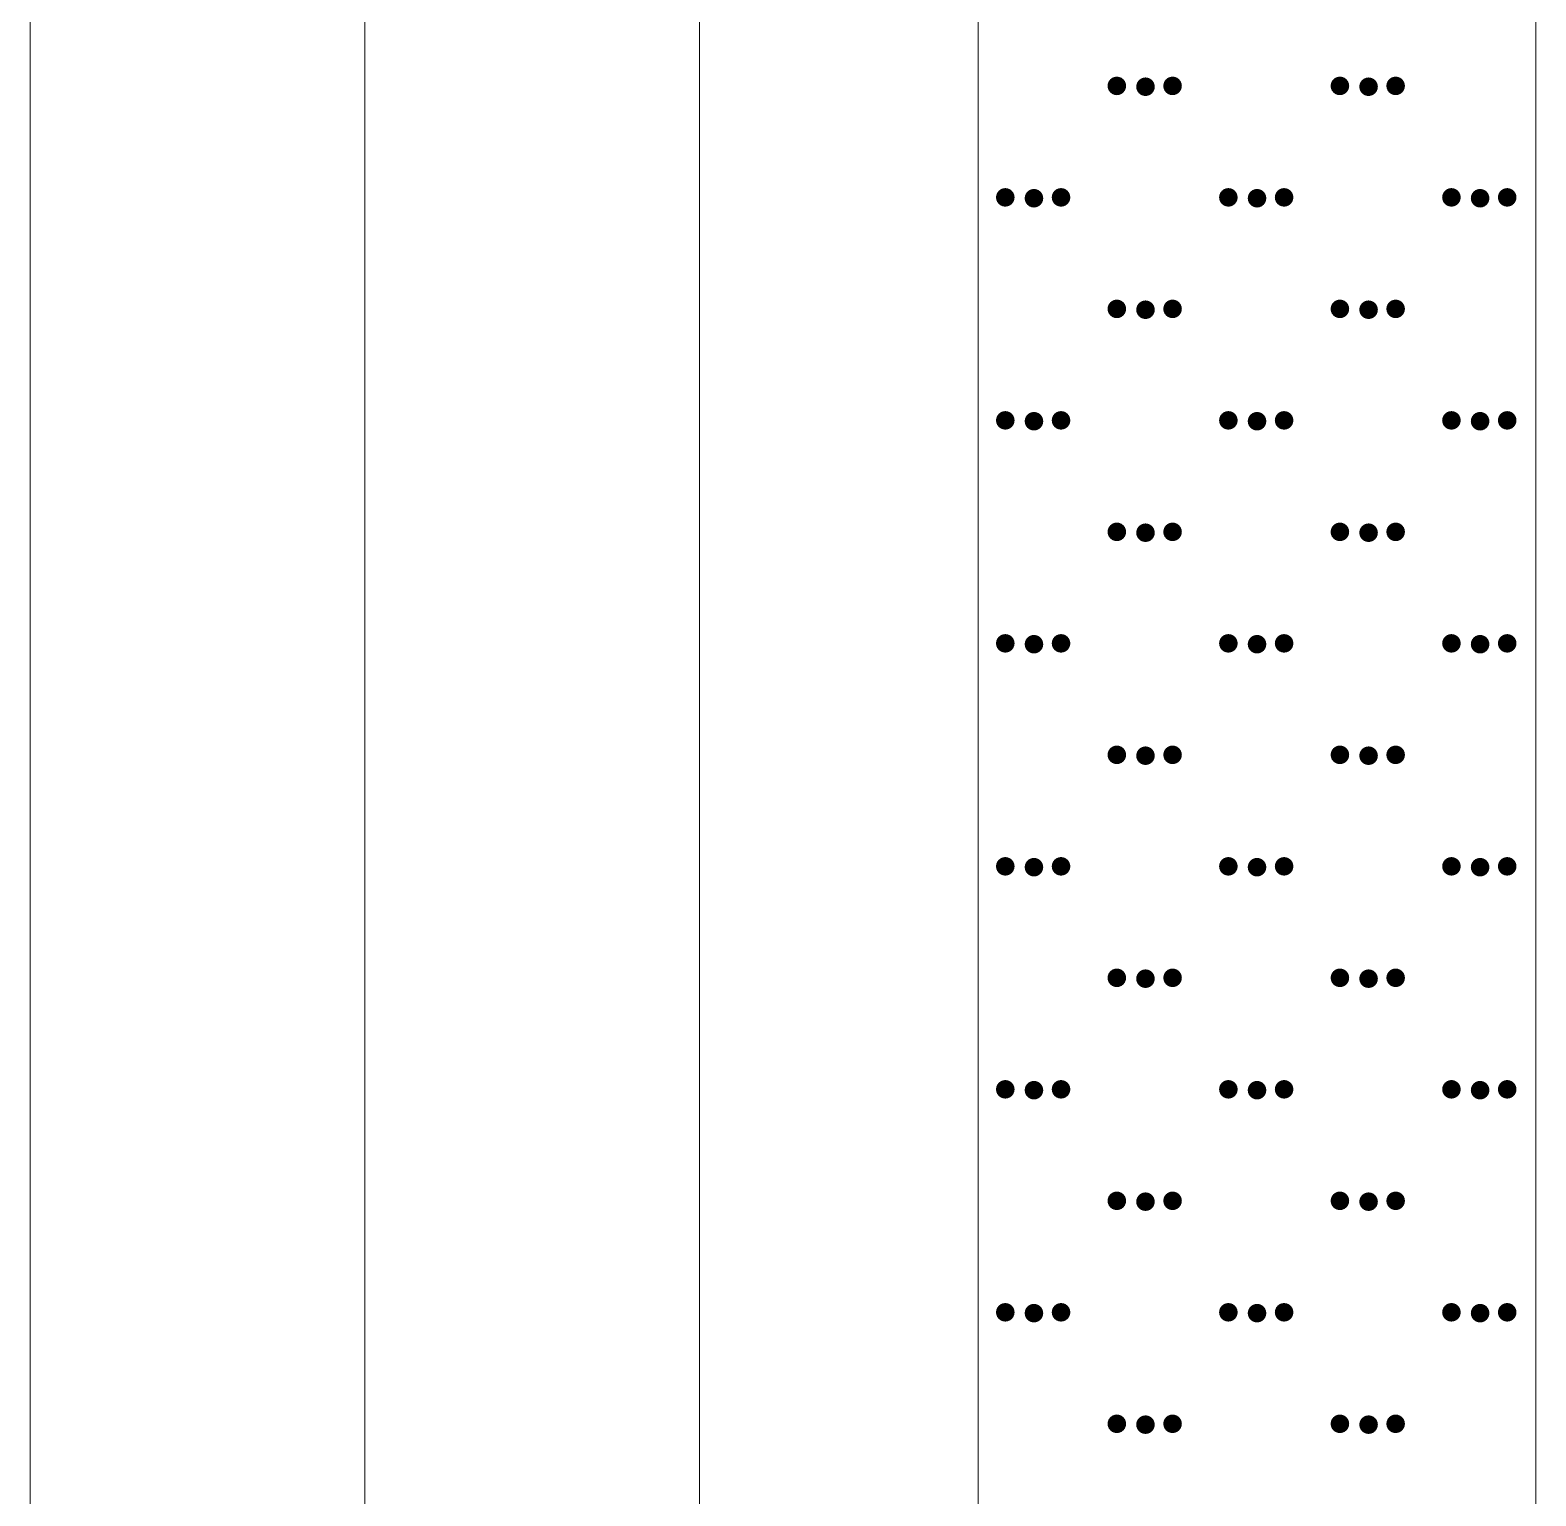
# Model space of a CAD drawing. Header units: inches. Extents: x -27 to 109, y -724 to 26.
# Drawn here: x 14.68 to 20.08, y -484.98 to -479.72 of the extents above; entities that cross this region are included whole.
import ezdxf

# ---------------------------------------------------------------- set-up
doc = ezdxf.new("R2010")
doc.units = ezdxf.units.IN
doc.header["$MEASUREMENT"] = 0
doc.layers.get('0').update_dxf_attribs({"lineweight": 0})

# ---------------------------------------------------------------- blocks, each defined once
blk = doc.blocks.new('lr_block_71')
at = {"true_color": 0x000000}
for points in [[(18.611, -479.9293), (18.6122, -479.9207), (18.611, -479.912), (18.6078, -479.904), (18.6025, -479.8971), (18.5955, -479.8917), (18.5875, -479.8886), (18.5789, -479.8874), (18.5702, -479.8886), (18.5622, -479.8917), (18.5553, -479.8971), (18.5499, -479.904), (18.5467, -479.912), (18.5455, -479.9207), (18.5467, -479.9293), (18.5499, -479.9373), (18.5553, -479.9443), (18.5622, -479.9496), (18.5702, -479.9528), (18.5789, -479.954), (18.5875, -479.9528), (18.5955, -479.9496), (18.6025, -479.9443), (18.6078, -479.9373)], [(18.7138, -479.9324), (18.715, -479.9237), (18.7138, -479.9151), (18.7106, -479.9071), (18.7053, -479.9001), (18.6983, -479.8948), (18.6903, -479.8916), (18.6817, -479.8904), (18.673, -479.8916), (18.665, -479.8948), (18.6581, -479.9001), (18.6527, -479.9071), (18.6495, -479.9151), (18.6483, -479.9237), (18.6495, -479.9324), (18.6527, -479.9404), (18.6581, -479.9473), (18.665, -479.9527), (18.673, -479.9559), (18.6817, -479.9571), (18.6903, -479.9559), (18.6983, -479.9527), (18.7053, -479.9473), (18.7106, -479.9404)], [(18.8109, -479.9293), (18.8121, -479.9207), (18.8109, -479.912), (18.8077, -479.904), (18.8023, -479.8971), (18.7954, -479.8917), (18.7874, -479.8886), (18.7787, -479.8874), (18.7701, -479.8886), (18.7621, -479.8917), (18.7551, -479.8971), (18.7498, -479.904), (18.7466, -479.912), (18.7454, -479.9207), (18.7466, -479.9293), (18.7498, -479.9373), (18.7551, -479.9443), (18.7621, -479.9496), (18.7701, -479.9528), (18.7787, -479.954), (18.7874, -479.9528), (18.7954, -479.9496), (18.8023, -479.9443), (18.8077, -479.9373)], [(19.411, -479.9293), (19.4122, -479.9207), (19.411, -479.912), (19.4078, -479.904), (19.4025, -479.8971), (19.3955, -479.8917), (19.3875, -479.8886), (19.3789, -479.8874), (19.3702, -479.8886), (19.3622, -479.8917), (19.3553, -479.8971), (19.3499, -479.904), (19.3467, -479.912), (19.3455, -479.9207), (19.3467, -479.9293), (19.3499, -479.9373), (19.3553, -479.9443), (19.3622, -479.9496), (19.3702, -479.9528), (19.3789, -479.954), (19.3875, -479.9528), (19.3955, -479.9496), (19.4025, -479.9443), (19.4078, -479.9373)], [(19.5138, -479.9324), (19.515, -479.9237), (19.5138, -479.9151), (19.5106, -479.9071), (19.5053, -479.9001), (19.4983, -479.8948), (19.4903, -479.8916), (19.4817, -479.8904), (19.473, -479.8916), (19.465, -479.8948), (19.4581, -479.9001), (19.4527, -479.9071), (19.4495, -479.9151), (19.4483, -479.9237), (19.4495, -479.9324), (19.4527, -479.9404), (19.4581, -479.9473), (19.465, -479.9527), (19.473, -479.9559), (19.4817, -479.9571), (19.4903, -479.9559), (19.4983, -479.9527), (19.5053, -479.9473), (19.5106, -479.9404)], [(19.6109, -479.9293), (19.6121, -479.9207), (19.6109, -479.912), (19.6077, -479.904), (19.6023, -479.8971), (19.5954, -479.8917), (19.5874, -479.8886), (19.5787, -479.8874), (19.5701, -479.8886), (19.5621, -479.8917), (19.5551, -479.8971), (19.5498, -479.904), (19.5466, -479.912), (19.5454, -479.9207), (19.5466, -479.9293), (19.5498, -479.9373), (19.5551, -479.9443), (19.5621, -479.9496), (19.5701, -479.9528), (19.5787, -479.954), (19.5874, -479.9528), (19.5954, -479.9496), (19.6023, -479.9443), (19.6077, -479.9373)], [(18.211, -480.3293), (18.2122, -480.3207), (18.211, -480.312), (18.2078, -480.304), (18.2025, -480.2971), (18.1955, -480.2917), (18.1875, -480.2885), (18.1789, -480.2873), (18.1702, -480.2885), (18.1622, -480.2917), (18.1553, -480.2971), (18.1499, -480.304), (18.1467, -480.312), (18.1455, -480.3207), (18.1467, -480.3293), (18.1499, -480.3374), (18.1553, -480.3443), (18.1622, -480.3496), (18.1702, -480.3528), (18.1789, -480.354), (18.1875, -480.3528), (18.1955, -480.3496), (18.2025, -480.3443), (18.2078, -480.3374)], [(18.3138, -480.3324), (18.315, -480.3238), (18.3138, -480.3151), (18.3106, -480.3071), (18.3053, -480.3001), (18.2983, -480.2948), (18.2903, -480.2916), (18.2817, -480.2904), (18.273, -480.2916), (18.265, -480.2948), (18.2581, -480.3001), (18.2527, -480.3071), (18.2495, -480.3151), (18.2483, -480.3238), (18.2495, -480.3324), (18.2527, -480.3404), (18.2581, -480.3473), (18.265, -480.3527), (18.273, -480.3559), (18.2817, -480.3571), (18.2903, -480.3559), (18.2983, -480.3527), (18.3053, -480.3473), (18.3106, -480.3404)], [(18.4109, -480.3293), (18.4121, -480.3207), (18.4109, -480.312), (18.4077, -480.304), (18.4023, -480.2971), (18.3954, -480.2917), (18.3874, -480.2885), (18.3787, -480.2873), (18.3701, -480.2885), (18.3621, -480.2917), (18.3551, -480.2971), (18.3498, -480.304), (18.3466, -480.312), (18.3454, -480.3207), (18.3466, -480.3293), (18.3498, -480.3374), (18.3551, -480.3443), (18.3621, -480.3496), (18.3701, -480.3528), (18.3787, -480.354), (18.3874, -480.3528), (18.3954, -480.3496), (18.4023, -480.3443), (18.4077, -480.3374)], [(19.011, -480.3293), (19.0122, -480.3207), (19.011, -480.312), (19.0078, -480.304), (19.0025, -480.2971), (18.9955, -480.2917), (18.9875, -480.2885), (18.9789, -480.2873), (18.9702, -480.2885), (18.9622, -480.2917), (18.9553, -480.2971), (18.9499, -480.304), (18.9467, -480.312), (18.9455, -480.3207), (18.9467, -480.3293), (18.9499, -480.3374), (18.9553, -480.3443), (18.9622, -480.3496), (18.9702, -480.3528), (18.9789, -480.354), (18.9875, -480.3528), (18.9955, -480.3496), (19.0025, -480.3443), (19.0078, -480.3374)], [(19.1138, -480.3324), (19.115, -480.3238), (19.1138, -480.3151), (19.1106, -480.3071), (19.1053, -480.3001), (19.0983, -480.2948), (19.0903, -480.2916), (19.0817, -480.2904), (19.073, -480.2916), (19.065, -480.2948), (19.0581, -480.3001), (19.0527, -480.3071), (19.0495, -480.3151), (19.0483, -480.3238), (19.0495, -480.3324), (19.0527, -480.3404), (19.0581, -480.3473), (19.065, -480.3527), (19.073, -480.3559), (19.0817, -480.3571), (19.0903, -480.3559), (19.0983, -480.3527), (19.1053, -480.3473), (19.1106, -480.3404)], [(19.2109, -480.3293), (19.2121, -480.3207), (19.2109, -480.312), (19.2077, -480.304), (19.2023, -480.2971), (19.1954, -480.2917), (19.1874, -480.2885), (19.1787, -480.2873), (19.1701, -480.2885), (19.1621, -480.2917), (19.1551, -480.2971), (19.1498, -480.304), (19.1466, -480.312), (19.1454, -480.3207), (19.1466, -480.3293), (19.1498, -480.3374), (19.1551, -480.3443), (19.1621, -480.3496), (19.1701, -480.3528), (19.1787, -480.354), (19.1874, -480.3528), (19.1954, -480.3496), (19.2023, -480.3443), (19.2077, -480.3374)], [(19.811, -480.3293), (19.8122, -480.3207), (19.811, -480.312), (19.8078, -480.304), (19.8025, -480.2971), (19.7955, -480.2917), (19.7875, -480.2885), (19.7789, -480.2873), (19.7702, -480.2885), (19.7622, -480.2917), (19.7553, -480.2971), (19.7499, -480.304), (19.7467, -480.312), (19.7455, -480.3207), (19.7467, -480.3293), (19.7499, -480.3374), (19.7553, -480.3443), (19.7622, -480.3496), (19.7702, -480.3528), (19.7789, -480.354), (19.7875, -480.3528), (19.7955, -480.3496), (19.8025, -480.3443), (19.8078, -480.3374)], [(19.9138, -480.3324), (19.915, -480.3238), (19.9138, -480.3151), (19.9106, -480.3071), (19.9053, -480.3001), (19.8983, -480.2948), (19.8903, -480.2916), (19.8817, -480.2904), (19.873, -480.2916), (19.865, -480.2948), (19.8581, -480.3001), (19.8527, -480.3071), (19.8495, -480.3151), (19.8483, -480.3238), (19.8495, -480.3324), (19.8527, -480.3404), (19.8581, -480.3473), (19.865, -480.3527), (19.873, -480.3559), (19.8817, -480.3571), (19.8903, -480.3559), (19.8983, -480.3527), (19.9053, -480.3473), (19.9106, -480.3404)], [(20.0109, -480.3293), (20.0121, -480.3207), (20.0109, -480.312), (20.0077, -480.304), (20.0023, -480.2971), (19.9954, -480.2917), (19.9874, -480.2885), (19.9787, -480.2873), (19.9701, -480.2885), (19.9621, -480.2917), (19.9551, -480.2971), (19.9498, -480.304), (19.9466, -480.312), (19.9454, -480.3207), (19.9466, -480.3293), (19.9498, -480.3374), (19.9551, -480.3443), (19.9621, -480.3496), (19.9701, -480.3528), (19.9787, -480.354), (19.9874, -480.3528), (19.9954, -480.3496), (20.0023, -480.3443), (20.0077, -480.3374)], [(18.611, -480.7294), (18.6122, -480.7207), (18.611, -480.712), (18.6078, -480.704), (18.6025, -480.6971), (18.5955, -480.6918), (18.5875, -480.6886), (18.5789, -480.6873), (18.5702, -480.6886), (18.5622, -480.6918), (18.5553, -480.6971), (18.5499, -480.704), (18.5467, -480.712), (18.5455, -480.7207), (18.5467, -480.7294), (18.5499, -480.7373), (18.5553, -480.7443), (18.5622, -480.7496), (18.5702, -480.7528), (18.5789, -480.754), (18.5875, -480.7528), (18.5955, -480.7496), (18.6025, -480.7443), (18.6078, -480.7373)], [(18.7138, -480.7324), (18.715, -480.7237), (18.7138, -480.7151), (18.7106, -480.7071), (18.7053, -480.7002), (18.6983, -480.6948), (18.6903, -480.6916), (18.6817, -480.6904), (18.673, -480.6916), (18.665, -480.6948), (18.6581, -480.7002), (18.6527, -480.7071), (18.6495, -480.7151), (18.6483, -480.7237), (18.6495, -480.7324), (18.6527, -480.7404), (18.6581, -480.7473), (18.665, -480.7527), (18.673, -480.7559), (18.6817, -480.7571), (18.6903, -480.7559), (18.6983, -480.7527), (18.7053, -480.7473), (18.7106, -480.7404)], [(18.8109, -480.7294), (18.8121, -480.7207), (18.8109, -480.712), (18.8077, -480.704), (18.8023, -480.6971), (18.7954, -480.6918), (18.7874, -480.6886), (18.7787, -480.6873), (18.7701, -480.6886), (18.7621, -480.6918), (18.7551, -480.6971), (18.7498, -480.704), (18.7466, -480.712), (18.7454, -480.7207), (18.7466, -480.7294), (18.7498, -480.7373), (18.7551, -480.7443), (18.7621, -480.7496), (18.7701, -480.7528), (18.7787, -480.754), (18.7874, -480.7528), (18.7954, -480.7496), (18.8023, -480.7443), (18.8077, -480.7373)], [(19.411, -480.7294), (19.4122, -480.7207), (19.411, -480.712), (19.4078, -480.704), (19.4025, -480.6971), (19.3955, -480.6918), (19.3875, -480.6886), (19.3789, -480.6873), (19.3702, -480.6886), (19.3622, -480.6918), (19.3553, -480.6971), (19.3499, -480.704), (19.3467, -480.712), (19.3455, -480.7207), (19.3467, -480.7294), (19.3499, -480.7373), (19.3553, -480.7443), (19.3622, -480.7496), (19.3702, -480.7528), (19.3789, -480.754), (19.3875, -480.7528), (19.3955, -480.7496), (19.4025, -480.7443), (19.4078, -480.7373)], [(19.5138, -480.7324), (19.515, -480.7237), (19.5138, -480.7151), (19.5106, -480.7071), (19.5053, -480.7002), (19.4983, -480.6948), (19.4903, -480.6916), (19.4817, -480.6904), (19.473, -480.6916), (19.465, -480.6948), (19.4581, -480.7002), (19.4527, -480.7071), (19.4495, -480.7151), (19.4483, -480.7237), (19.4495, -480.7324), (19.4527, -480.7404), (19.4581, -480.7473), (19.465, -480.7527), (19.473, -480.7559), (19.4817, -480.7571), (19.4903, -480.7559), (19.4983, -480.7527), (19.5053, -480.7473), (19.5106, -480.7404)], [(19.6109, -480.7294), (19.6121, -480.7207), (19.6109, -480.712), (19.6077, -480.704), (19.6023, -480.6971), (19.5954, -480.6918), (19.5874, -480.6886), (19.5787, -480.6873), (19.5701, -480.6886), (19.5621, -480.6918), (19.5551, -480.6971), (19.5498, -480.704), (19.5466, -480.712), (19.5454, -480.7207), (19.5466, -480.7294), (19.5498, -480.7373), (19.5551, -480.7443), (19.5621, -480.7496), (19.5701, -480.7528), (19.5787, -480.754), (19.5874, -480.7528), (19.5954, -480.7496), (19.6023, -480.7443), (19.6077, -480.7373)], [(18.211, -481.1293), (18.2122, -481.1207), (18.211, -481.112), (18.2078, -481.104), (18.2025, -481.0971), (18.1955, -481.0917), (18.1875, -481.0885), (18.1789, -481.0874), (18.1702, -481.0885), (18.1622, -481.0917), (18.1553, -481.0971), (18.1499, -481.104), (18.1467, -481.112), (18.1455, -481.1207), (18.1467, -481.1293), (18.1499, -481.1374), (18.1553, -481.1443), (18.1622, -481.1496), (18.1702, -481.1528), (18.1789, -481.154), (18.1875, -481.1528), (18.1955, -481.1496), (18.2025, -481.1443), (18.2078, -481.1374)], [(18.3138, -481.1324), (18.315, -481.1237), (18.3138, -481.1151), (18.3106, -481.1071), (18.3053, -481.1001), (18.2983, -481.0948), (18.2903, -481.0916), (18.2817, -481.0904), (18.273, -481.0916), (18.265, -481.0948), (18.2581, -481.1001), (18.2527, -481.1071), (18.2495, -481.1151), (18.2483, -481.1237), (18.2495, -481.1324), (18.2527, -481.1404), (18.2581, -481.1474), (18.265, -481.1527), (18.273, -481.1559), (18.2817, -481.1571), (18.2903, -481.1559), (18.2983, -481.1527), (18.3053, -481.1474), (18.3106, -481.1404)], [(18.4109, -481.1293), (18.4121, -481.1207), (18.4109, -481.112), (18.4077, -481.104), (18.4023, -481.0971), (18.3954, -481.0917), (18.3874, -481.0885), (18.3787, -481.0874), (18.3701, -481.0885), (18.3621, -481.0917), (18.3551, -481.0971), (18.3498, -481.104), (18.3466, -481.112), (18.3454, -481.1207), (18.3466, -481.1293), (18.3498, -481.1374), (18.3551, -481.1443), (18.3621, -481.1496), (18.3701, -481.1528), (18.3787, -481.154), (18.3874, -481.1528), (18.3954, -481.1496), (18.4023, -481.1443), (18.4077, -481.1374)], [(19.011, -481.1293), (19.0122, -481.1207), (19.011, -481.112), (19.0078, -481.104), (19.0025, -481.0971), (18.9955, -481.0917), (18.9875, -481.0885), (18.9789, -481.0874), (18.9702, -481.0885), (18.9622, -481.0917), (18.9553, -481.0971), (18.9499, -481.104), (18.9467, -481.112), (18.9455, -481.1207), (18.9467, -481.1293), (18.9499, -481.1374), (18.9553, -481.1443), (18.9622, -481.1496), (18.9702, -481.1528), (18.9789, -481.154), (18.9875, -481.1528), (18.9955, -481.1496), (19.0025, -481.1443), (19.0078, -481.1374)], [(19.1138, -481.1324), (19.115, -481.1237), (19.1138, -481.1151), (19.1106, -481.1071), (19.1053, -481.1001), (19.0983, -481.0948), (19.0903, -481.0916), (19.0817, -481.0904), (19.073, -481.0916), (19.065, -481.0948), (19.0581, -481.1001), (19.0527, -481.1071), (19.0495, -481.1151), (19.0483, -481.1237), (19.0495, -481.1324), (19.0527, -481.1404), (19.0581, -481.1474), (19.065, -481.1527), (19.073, -481.1559), (19.0817, -481.1571), (19.0903, -481.1559), (19.0983, -481.1527), (19.1053, -481.1474), (19.1106, -481.1404)], [(19.2109, -481.1293), (19.2121, -481.1207), (19.2109, -481.112), (19.2077, -481.104), (19.2023, -481.0971), (19.1954, -481.0917), (19.1874, -481.0885), (19.1787, -481.0874), (19.1701, -481.0885), (19.1621, -481.0917), (19.1551, -481.0971), (19.1498, -481.104), (19.1466, -481.112), (19.1454, -481.1207), (19.1466, -481.1293), (19.1498, -481.1374), (19.1551, -481.1443), (19.1621, -481.1496), (19.1701, -481.1528), (19.1787, -481.154), (19.1874, -481.1528), (19.1954, -481.1496), (19.2023, -481.1443), (19.2077, -481.1374)], [(19.811, -481.1293), (19.8122, -481.1207), (19.811, -481.112), (19.8078, -481.104), (19.8025, -481.0971), (19.7955, -481.0917), (19.7875, -481.0885), (19.7789, -481.0874), (19.7702, -481.0885), (19.7622, -481.0917), (19.7553, -481.0971), (19.7499, -481.104), (19.7467, -481.112), (19.7455, -481.1207), (19.7467, -481.1293), (19.7499, -481.1374), (19.7553, -481.1443), (19.7622, -481.1496), (19.7702, -481.1528), (19.7789, -481.154), (19.7875, -481.1528), (19.7955, -481.1496), (19.8025, -481.1443), (19.8078, -481.1374)], [(19.9138, -481.1324), (19.915, -481.1237), (19.9138, -481.1151), (19.9106, -481.1071), (19.9053, -481.1001), (19.8983, -481.0948), (19.8903, -481.0916), (19.8817, -481.0904), (19.873, -481.0916), (19.865, -481.0948), (19.8581, -481.1001), (19.8527, -481.1071), (19.8495, -481.1151), (19.8483, -481.1237), (19.8495, -481.1324), (19.8527, -481.1404), (19.8581, -481.1474), (19.865, -481.1527), (19.873, -481.1559), (19.8817, -481.1571), (19.8903, -481.1559), (19.8983, -481.1527), (19.9053, -481.1474), (19.9106, -481.1404)], [(20.0109, -481.1293), (20.0121, -481.1207), (20.0109, -481.112), (20.0077, -481.104), (20.0023, -481.0971), (19.9954, -481.0917), (19.9874, -481.0885), (19.9787, -481.0874), (19.9701, -481.0885), (19.9621, -481.0917), (19.9551, -481.0971), (19.9498, -481.104), (19.9466, -481.112), (19.9454, -481.1207), (19.9466, -481.1293), (19.9498, -481.1374), (19.9551, -481.1443), (19.9621, -481.1496), (19.9701, -481.1528), (19.9787, -481.154), (19.9874, -481.1528), (19.9954, -481.1496), (20.0023, -481.1443), (20.0077, -481.1374)], [(18.611, -481.5294), (18.6122, -481.5207), (18.611, -481.512), (18.6078, -481.504), (18.6025, -481.4971), (18.5955, -481.4918), (18.5875, -481.4885), (18.5789, -481.4873), (18.5702, -481.4885), (18.5622, -481.4918), (18.5553, -481.4971), (18.5499, -481.504), (18.5467, -481.512), (18.5455, -481.5207), (18.5467, -481.5294), (18.5499, -481.5374), (18.5553, -481.5443), (18.5622, -481.5496), (18.5702, -481.5528), (18.5789, -481.554), (18.5875, -481.5528), (18.5955, -481.5496), (18.6025, -481.5443), (18.6078, -481.5374)], [(18.7138, -481.5324), (18.715, -481.5238), (18.7138, -481.5151), (18.7106, -481.5071), (18.7053, -481.5002), (18.6983, -481.4948), (18.6903, -481.4916), (18.6817, -481.4904), (18.673, -481.4916), (18.665, -481.4948), (18.6581, -481.5002), (18.6527, -481.5071), (18.6495, -481.5151), (18.6483, -481.5238), (18.6495, -481.5324), (18.6527, -481.5404), (18.6581, -481.5473), (18.665, -481.5527), (18.673, -481.5559), (18.6817, -481.5571), (18.6903, -481.5559), (18.6983, -481.5527), (18.7053, -481.5473), (18.7106, -481.5404)], [(18.8109, -481.5294), (18.8121, -481.5207), (18.8109, -481.512), (18.8077, -481.504), (18.8023, -481.4971), (18.7954, -481.4918), (18.7874, -481.4885), (18.7787, -481.4873), (18.7701, -481.4885), (18.7621, -481.4918), (18.7551, -481.4971), (18.7498, -481.504), (18.7466, -481.512), (18.7454, -481.5207), (18.7466, -481.5294), (18.7498, -481.5374), (18.7551, -481.5443), (18.7621, -481.5496), (18.7701, -481.5528), (18.7787, -481.554), (18.7874, -481.5528), (18.7954, -481.5496), (18.8023, -481.5443), (18.8077, -481.5374)], [(19.411, -481.5294), (19.4122, -481.5207), (19.411, -481.512), (19.4078, -481.504), (19.4025, -481.4971), (19.3955, -481.4918), (19.3875, -481.4885), (19.3789, -481.4873), (19.3702, -481.4885), (19.3622, -481.4918), (19.3553, -481.4971), (19.3499, -481.504), (19.3467, -481.512), (19.3455, -481.5207), (19.3467, -481.5294), (19.3499, -481.5374), (19.3553, -481.5443), (19.3622, -481.5496), (19.3702, -481.5528), (19.3789, -481.554), (19.3875, -481.5528), (19.3955, -481.5496), (19.4025, -481.5443), (19.4078, -481.5374)], [(19.5138, -481.5324), (19.515, -481.5238), (19.5138, -481.5151), (19.5106, -481.5071), (19.5053, -481.5002), (19.4983, -481.4948), (19.4903, -481.4916), (19.4817, -481.4904), (19.473, -481.4916), (19.465, -481.4948), (19.4581, -481.5002), (19.4527, -481.5071), (19.4495, -481.5151), (19.4483, -481.5238), (19.4495, -481.5324), (19.4527, -481.5404), (19.4581, -481.5473), (19.465, -481.5527), (19.473, -481.5559), (19.4817, -481.5571), (19.4903, -481.5559), (19.4983, -481.5527), (19.5053, -481.5473), (19.5106, -481.5404)], [(19.6109, -481.5294), (19.6121, -481.5207), (19.6109, -481.512), (19.6077, -481.504), (19.6023, -481.4971), (19.5954, -481.4918), (19.5874, -481.4885), (19.5787, -481.4873), (19.5701, -481.4885), (19.5621, -481.4918), (19.5551, -481.4971), (19.5498, -481.504), (19.5466, -481.512), (19.5454, -481.5207), (19.5466, -481.5294), (19.5498, -481.5374), (19.5551, -481.5443), (19.5621, -481.5496), (19.5701, -481.5528), (19.5787, -481.554), (19.5874, -481.5528), (19.5954, -481.5496), (19.6023, -481.5443), (19.6077, -481.5374)], [(18.211, -481.9293), (18.2122, -481.9207), (18.211, -481.912), (18.2078, -481.904), (18.2025, -481.8971), (18.1955, -481.8918), (18.1875, -481.8886), (18.1789, -481.8874), (18.1702, -481.8886), (18.1622, -481.8918), (18.1553, -481.8971), (18.1499, -481.904), (18.1467, -481.912), (18.1455, -481.9207), (18.1467, -481.9293), (18.1499, -481.9373), (18.1553, -481.9443), (18.1622, -481.9496), (18.1702, -481.9528), (18.1789, -481.954), (18.1875, -481.9528), (18.1955, -481.9496), (18.2025, -481.9443), (18.2078, -481.9373)], [(18.3138, -481.9324), (18.315, -481.9237), (18.3138, -481.9151), (18.3106, -481.9071), (18.3053, -481.9001), (18.2983, -481.8948), (18.2903, -481.8916), (18.2817, -481.8904), (18.273, -481.8916), (18.265, -481.8948), (18.2581, -481.9001), (18.2527, -481.9071), (18.2495, -481.9151), (18.2483, -481.9237), (18.2495, -481.9324), (18.2527, -481.9404), (18.2581, -481.9473), (18.265, -481.9527), (18.273, -481.9559), (18.2817, -481.9571), (18.2903, -481.9559), (18.2983, -481.9527), (18.3053, -481.9473), (18.3106, -481.9404)], [(18.4109, -481.9293), (18.4121, -481.9207), (18.4109, -481.912), (18.4077, -481.904), (18.4023, -481.8971), (18.3954, -481.8918), (18.3874, -481.8886), (18.3787, -481.8874), (18.3701, -481.8886), (18.3621, -481.8918), (18.3551, -481.8971), (18.3498, -481.904), (18.3466, -481.912), (18.3454, -481.9207), (18.3466, -481.9293), (18.3498, -481.9373), (18.3551, -481.9443), (18.3621, -481.9496), (18.3701, -481.9528), (18.3787, -481.954), (18.3874, -481.9528), (18.3954, -481.9496), (18.4023, -481.9443), (18.4077, -481.9373)], [(19.011, -481.9293), (19.0122, -481.9207), (19.011, -481.912), (19.0078, -481.904), (19.0025, -481.8971), (18.9955, -481.8918), (18.9875, -481.8886), (18.9789, -481.8874), (18.9702, -481.8886), (18.9622, -481.8918), (18.9553, -481.8971), (18.9499, -481.904), (18.9467, -481.912), (18.9455, -481.9207), (18.9467, -481.9293), (18.9499, -481.9373), (18.9553, -481.9443), (18.9622, -481.9496), (18.9702, -481.9528), (18.9789, -481.954), (18.9875, -481.9528), (18.9955, -481.9496), (19.0025, -481.9443), (19.0078, -481.9373)], [(19.1138, -481.9324), (19.115, -481.9237), (19.1138, -481.9151), (19.1106, -481.9071), (19.1053, -481.9001), (19.0983, -481.8948), (19.0903, -481.8916), (19.0817, -481.8904), (19.073, -481.8916), (19.065, -481.8948), (19.0581, -481.9001), (19.0527, -481.9071), (19.0495, -481.9151), (19.0483, -481.9237), (19.0495, -481.9324), (19.0527, -481.9404), (19.0581, -481.9473), (19.065, -481.9527), (19.073, -481.9559), (19.0817, -481.9571), (19.0903, -481.9559), (19.0983, -481.9527), (19.1053, -481.9473), (19.1106, -481.9404)], [(19.2109, -481.9293), (19.2121, -481.9207), (19.2109, -481.912), (19.2077, -481.904), (19.2023, -481.8971), (19.1954, -481.8918), (19.1874, -481.8886), (19.1787, -481.8874), (19.1701, -481.8886), (19.1621, -481.8918), (19.1551, -481.8971), (19.1498, -481.904), (19.1466, -481.912), (19.1454, -481.9207), (19.1466, -481.9293), (19.1498, -481.9373), (19.1551, -481.9443), (19.1621, -481.9496), (19.1701, -481.9528), (19.1787, -481.954), (19.1874, -481.9528), (19.1954, -481.9496), (19.2023, -481.9443), (19.2077, -481.9373)], [(19.811, -481.9293), (19.8122, -481.9207), (19.811, -481.912), (19.8078, -481.904), (19.8025, -481.8971), (19.7955, -481.8918), (19.7875, -481.8886), (19.7789, -481.8874), (19.7702, -481.8886), (19.7622, -481.8918), (19.7553, -481.8971), (19.7499, -481.904), (19.7467, -481.912), (19.7455, -481.9207), (19.7467, -481.9293), (19.7499, -481.9373), (19.7553, -481.9443), (19.7622, -481.9496), (19.7702, -481.9528), (19.7789, -481.954), (19.7875, -481.9528), (19.7955, -481.9496), (19.8025, -481.9443), (19.8078, -481.9373)], [(19.9138, -481.9324), (19.915, -481.9237), (19.9138, -481.9151), (19.9106, -481.9071), (19.9053, -481.9001), (19.8983, -481.8948), (19.8903, -481.8916), (19.8817, -481.8904), (19.873, -481.8916), (19.865, -481.8948), (19.8581, -481.9001), (19.8527, -481.9071), (19.8495, -481.9151), (19.8483, -481.9237), (19.8495, -481.9324), (19.8527, -481.9404), (19.8581, -481.9473), (19.865, -481.9527), (19.873, -481.9559), (19.8817, -481.9571), (19.8903, -481.9559), (19.8983, -481.9527), (19.9053, -481.9473), (19.9106, -481.9404)], [(20.0109, -481.9293), (20.0121, -481.9207), (20.0109, -481.912), (20.0077, -481.904), (20.0023, -481.8971), (19.9954, -481.8918), (19.9874, -481.8886), (19.9787, -481.8874), (19.9701, -481.8886), (19.9621, -481.8918), (19.9551, -481.8971), (19.9498, -481.904), (19.9466, -481.912), (19.9454, -481.9207), (19.9466, -481.9293), (19.9498, -481.9373), (19.9551, -481.9443), (19.9621, -481.9496), (19.9701, -481.9528), (19.9787, -481.954), (19.9874, -481.9528), (19.9954, -481.9496), (20.0023, -481.9443), (20.0077, -481.9373)], [(18.611, -482.3293), (18.6122, -482.3207), (18.611, -482.312), (18.6078, -482.304), (18.6025, -482.2971), (18.5955, -482.2917), (18.5875, -482.2885), (18.5789, -482.2874), (18.5702, -482.2885), (18.5622, -482.2917), (18.5553, -482.2971), (18.5499, -482.304), (18.5467, -482.312), (18.5455, -482.3207), (18.5467, -482.3293), (18.5499, -482.3374), (18.5553, -482.3443), (18.5622, -482.3496), (18.5702, -482.3528), (18.5789, -482.354), (18.5875, -482.3528), (18.5955, -482.3496), (18.6025, -482.3443), (18.6078, -482.3374)], [(18.7138, -482.3324), (18.715, -482.3238), (18.7138, -482.3151), (18.7106, -482.3071), (18.7053, -482.3001), (18.6983, -482.2948), (18.6903, -482.2916), (18.6817, -482.2904), (18.673, -482.2916), (18.665, -482.2948), (18.6581, -482.3001), (18.6527, -482.3071), (18.6495, -482.3151), (18.6483, -482.3238), (18.6495, -482.3324), (18.6527, -482.3404), (18.6581, -482.3474), (18.665, -482.3527), (18.673, -482.3559), (18.6817, -482.3571), (18.6903, -482.3559), (18.6983, -482.3527), (18.7053, -482.3474), (18.7106, -482.3404)], [(18.8109, -482.3293), (18.8121, -482.3207), (18.8109, -482.312), (18.8077, -482.304), (18.8023, -482.2971), (18.7954, -482.2917), (18.7874, -482.2885), (18.7787, -482.2874), (18.7701, -482.2885), (18.7621, -482.2917), (18.7551, -482.2971), (18.7498, -482.304), (18.7466, -482.312), (18.7454, -482.3207), (18.7466, -482.3293), (18.7498, -482.3374), (18.7551, -482.3443), (18.7621, -482.3496), (18.7701, -482.3528), (18.7787, -482.354), (18.7874, -482.3528), (18.7954, -482.3496), (18.8023, -482.3443), (18.8077, -482.3374)], [(19.411, -482.3293), (19.4122, -482.3207), (19.411, -482.312), (19.4078, -482.304), (19.4025, -482.2971), (19.3955, -482.2917), (19.3875, -482.2885), (19.3789, -482.2874), (19.3702, -482.2885), (19.3622, -482.2917), (19.3553, -482.2971), (19.3499, -482.304), (19.3467, -482.312), (19.3455, -482.3207), (19.3467, -482.3293), (19.3499, -482.3374), (19.3553, -482.3443), (19.3622, -482.3496), (19.3702, -482.3528), (19.3789, -482.354), (19.3875, -482.3528), (19.3955, -482.3496), (19.4025, -482.3443), (19.4078, -482.3374)], [(19.5138, -482.3324), (19.515, -482.3238), (19.5138, -482.3151), (19.5106, -482.3071), (19.5053, -482.3001), (19.4983, -482.2948), (19.4903, -482.2916), (19.4817, -482.2904), (19.473, -482.2916), (19.465, -482.2948), (19.4581, -482.3001), (19.4527, -482.3071), (19.4495, -482.3151), (19.4483, -482.3238), (19.4495, -482.3324), (19.4527, -482.3404), (19.4581, -482.3474), (19.465, -482.3527), (19.473, -482.3559), (19.4817, -482.3571), (19.4903, -482.3559), (19.4983, -482.3527), (19.5053, -482.3474), (19.5106, -482.3404)], [(19.6109, -482.3293), (19.6121, -482.3207), (19.6109, -482.312), (19.6077, -482.304), (19.6023, -482.2971), (19.5954, -482.2917), (19.5874, -482.2885), (19.5787, -482.2874), (19.5701, -482.2885), (19.5621, -482.2917), (19.5551, -482.2971), (19.5498, -482.304), (19.5466, -482.312), (19.5454, -482.3207), (19.5466, -482.3293), (19.5498, -482.3374), (19.5551, -482.3443), (19.5621, -482.3496), (19.5701, -482.3528), (19.5787, -482.354), (19.5874, -482.3528), (19.5954, -482.3496), (19.6023, -482.3443), (19.6077, -482.3374)], [(18.211, -482.7294), (18.2122, -482.7207), (18.211, -482.712), (18.2078, -482.704), (18.2025, -482.6971), (18.1955, -482.6918), (18.1875, -482.6886), (18.1789, -482.6873), (18.1702, -482.6886), (18.1622, -482.6918), (18.1553, -482.6971), (18.1499, -482.704), (18.1467, -482.712), (18.1455, -482.7207), (18.1467, -482.7294), (18.1499, -482.7373), (18.1553, -482.7443), (18.1622, -482.7496), (18.1702, -482.7528), (18.1789, -482.754), (18.1875, -482.7528), (18.1955, -482.7496), (18.2025, -482.7443), (18.2078, -482.7373)], [(18.3138, -482.7324), (18.315, -482.7237), (18.3138, -482.7151), (18.3106, -482.7071), (18.3053, -482.7002), (18.2983, -482.6948), (18.2903, -482.6916), (18.2817, -482.6904), (18.273, -482.6916), (18.265, -482.6948), (18.2581, -482.7002), (18.2527, -482.7071), (18.2495, -482.7151), (18.2483, -482.7237), (18.2495, -482.7324), (18.2527, -482.7404), (18.2581, -482.7473), (18.265, -482.7527), (18.273, -482.7559), (18.2817, -482.7571), (18.2903, -482.7559), (18.2983, -482.7527), (18.3053, -482.7473), (18.3106, -482.7404)], [(18.4109, -482.7294), (18.4121, -482.7207), (18.4109, -482.712), (18.4077, -482.704), (18.4023, -482.6971), (18.3954, -482.6918), (18.3874, -482.6886), (18.3787, -482.6873), (18.3701, -482.6886), (18.3621, -482.6918), (18.3551, -482.6971), (18.3498, -482.704), (18.3466, -482.712), (18.3454, -482.7207), (18.3466, -482.7294), (18.3498, -482.7373), (18.3551, -482.7443), (18.3621, -482.7496), (18.3701, -482.7528), (18.3787, -482.754), (18.3874, -482.7528), (18.3954, -482.7496), (18.4023, -482.7443), (18.4077, -482.7373)], [(19.011, -482.7294), (19.0122, -482.7207), (19.011, -482.712), (19.0078, -482.704), (19.0025, -482.6971), (18.9955, -482.6918), (18.9875, -482.6886), (18.9789, -482.6873), (18.9702, -482.6886), (18.9622, -482.6918), (18.9553, -482.6971), (18.9499, -482.704), (18.9467, -482.712), (18.9455, -482.7207), (18.9467, -482.7294), (18.9499, -482.7373), (18.9553, -482.7443), (18.9622, -482.7496), (18.9702, -482.7528), (18.9789, -482.754), (18.9875, -482.7528), (18.9955, -482.7496), (19.0025, -482.7443), (19.0078, -482.7373)], [(19.1138, -482.7324), (19.115, -482.7237), (19.1138, -482.7151), (19.1106, -482.7071), (19.1053, -482.7002), (19.0983, -482.6948), (19.0903, -482.6916), (19.0817, -482.6904), (19.073, -482.6916), (19.065, -482.6948), (19.0581, -482.7002), (19.0527, -482.7071), (19.0495, -482.7151), (19.0483, -482.7237), (19.0495, -482.7324), (19.0527, -482.7404), (19.0581, -482.7473), (19.065, -482.7527), (19.073, -482.7559), (19.0817, -482.7571), (19.0903, -482.7559), (19.0983, -482.7527), (19.1053, -482.7473), (19.1106, -482.7404)], [(19.2109, -482.7294), (19.2121, -482.7207), (19.2109, -482.712), (19.2077, -482.704), (19.2023, -482.6971), (19.1954, -482.6918), (19.1874, -482.6886), (19.1787, -482.6873), (19.1701, -482.6886), (19.1621, -482.6918), (19.1551, -482.6971), (19.1498, -482.704), (19.1466, -482.712), (19.1454, -482.7207), (19.1466, -482.7294), (19.1498, -482.7373), (19.1551, -482.7443), (19.1621, -482.7496), (19.1701, -482.7528), (19.1787, -482.754), (19.1874, -482.7528), (19.1954, -482.7496), (19.2023, -482.7443), (19.2077, -482.7373)], [(19.811, -482.7294), (19.8122, -482.7207), (19.811, -482.712), (19.8078, -482.704), (19.8025, -482.6971), (19.7955, -482.6918), (19.7875, -482.6886), (19.7789, -482.6873), (19.7702, -482.6886), (19.7622, -482.6918), (19.7553, -482.6971), (19.7499, -482.704), (19.7467, -482.712), (19.7455, -482.7207), (19.7467, -482.7294), (19.7499, -482.7373), (19.7553, -482.7443), (19.7622, -482.7496), (19.7702, -482.7528), (19.7789, -482.754), (19.7875, -482.7528), (19.7955, -482.7496), (19.8025, -482.7443), (19.8078, -482.7373)], [(19.9138, -482.7324), (19.915, -482.7237), (19.9138, -482.7151), (19.9106, -482.7071), (19.9053, -482.7002), (19.8983, -482.6948), (19.8903, -482.6916), (19.8817, -482.6904), (19.873, -482.6916), (19.865, -482.6948), (19.8581, -482.7002), (19.8527, -482.7071), (19.8495, -482.7151), (19.8483, -482.7237), (19.8495, -482.7324), (19.8527, -482.7404), (19.8581, -482.7473), (19.865, -482.7527), (19.873, -482.7559), (19.8817, -482.7571), (19.8903, -482.7559), (19.8983, -482.7527), (19.9053, -482.7473), (19.9106, -482.7404)], [(20.0109, -482.7294), (20.0121, -482.7207), (20.0109, -482.712), (20.0077, -482.704), (20.0023, -482.6971), (19.9954, -482.6918), (19.9874, -482.6886), (19.9787, -482.6873), (19.9701, -482.6886), (19.9621, -482.6918), (19.9551, -482.6971), (19.9498, -482.704), (19.9466, -482.712), (19.9454, -482.7207), (19.9466, -482.7294), (19.9498, -482.7373), (19.9551, -482.7443), (19.9621, -482.7496), (19.9701, -482.7528), (19.9787, -482.754), (19.9874, -482.7528), (19.9954, -482.7496), (20.0023, -482.7443), (20.0077, -482.7373)], [(18.611, -483.1293), (18.6122, -483.1207), (18.611, -483.112), (18.6078, -483.104), (18.6025, -483.0971), (18.5955, -483.0917), (18.5875, -483.0885), (18.5789, -483.0874), (18.5702, -483.0885), (18.5622, -483.0917), (18.5553, -483.0971), (18.5499, -483.104), (18.5467, -483.112), (18.5455, -483.1207), (18.5467, -483.1293), (18.5499, -483.1374), (18.5553, -483.1443), (18.5622, -483.1496), (18.5702, -483.1528), (18.5789, -483.154), (18.5875, -483.1528), (18.5955, -483.1496), (18.6025, -483.1443), (18.6078, -483.1374)], [(18.7138, -483.1324), (18.715, -483.1237), (18.7138, -483.1151), (18.7106, -483.1071), (18.7053, -483.1001), (18.6983, -483.0948), (18.6903, -483.0916), (18.6817, -483.0904), (18.673, -483.0916), (18.665, -483.0948), (18.6581, -483.1001), (18.6527, -483.1071), (18.6495, -483.1151), (18.6483, -483.1237), (18.6495, -483.1324), (18.6527, -483.1404), (18.6581, -483.1474), (18.665, -483.1527), (18.673, -483.1559), (18.6817, -483.1571), (18.6903, -483.1559), (18.6983, -483.1527), (18.7053, -483.1474), (18.7106, -483.1404)], [(18.8109, -483.1293), (18.8121, -483.1207), (18.8109, -483.112), (18.8077, -483.104), (18.8023, -483.0971), (18.7954, -483.0917), (18.7874, -483.0885), (18.7787, -483.0874), (18.7701, -483.0885), (18.7621, -483.0917), (18.7551, -483.0971), (18.7498, -483.104), (18.7466, -483.112), (18.7454, -483.1207), (18.7466, -483.1293), (18.7498, -483.1374), (18.7551, -483.1443), (18.7621, -483.1496), (18.7701, -483.1528), (18.7787, -483.154), (18.7874, -483.1528), (18.7954, -483.1496), (18.8023, -483.1443), (18.8077, -483.1374)], [(19.411, -483.1293), (19.4122, -483.1207), (19.411, -483.112), (19.4078, -483.104), (19.4025, -483.0971), (19.3955, -483.0917), (19.3875, -483.0885), (19.3789, -483.0874), (19.3702, -483.0885), (19.3622, -483.0917), (19.3553, -483.0971), (19.3499, -483.104), (19.3467, -483.112), (19.3455, -483.1207), (19.3467, -483.1293), (19.3499, -483.1374), (19.3553, -483.1443), (19.3622, -483.1496), (19.3702, -483.1528), (19.3789, -483.154), (19.3875, -483.1528), (19.3955, -483.1496), (19.4025, -483.1443), (19.4078, -483.1374)], [(19.5138, -483.1324), (19.515, -483.1237), (19.5138, -483.1151), (19.5106, -483.1071), (19.5053, -483.1001), (19.4983, -483.0948), (19.4903, -483.0916), (19.4817, -483.0904), (19.473, -483.0916), (19.465, -483.0948), (19.4581, -483.1001), (19.4527, -483.1071), (19.4495, -483.1151), (19.4483, -483.1237), (19.4495, -483.1324), (19.4527, -483.1404), (19.4581, -483.1474), (19.465, -483.1527), (19.473, -483.1559), (19.4817, -483.1571), (19.4903, -483.1559), (19.4983, -483.1527), (19.5053, -483.1474), (19.5106, -483.1404)], [(19.6109, -483.1293), (19.6121, -483.1207), (19.6109, -483.112), (19.6077, -483.104), (19.6023, -483.0971), (19.5954, -483.0917), (19.5874, -483.0885), (19.5787, -483.0874), (19.5701, -483.0885), (19.5621, -483.0917), (19.5551, -483.0971), (19.5498, -483.104), (19.5466, -483.112), (19.5454, -483.1207), (19.5466, -483.1293), (19.5498, -483.1374), (19.5551, -483.1443), (19.5621, -483.1496), (19.5701, -483.1528), (19.5787, -483.154), (19.5874, -483.1528), (19.5954, -483.1496), (19.6023, -483.1443), (19.6077, -483.1374)], [(18.211, -483.5294), (18.2122, -483.5207), (18.211, -483.512), (18.2078, -483.504), (18.2025, -483.4971), (18.1955, -483.4918), (18.1875, -483.4885), (18.1789, -483.4873), (18.1702, -483.4885), (18.1622, -483.4918), (18.1553, -483.4971), (18.1499, -483.504), (18.1467, -483.512), (18.1455, -483.5207), (18.1467, -483.5294), (18.1499, -483.5374), (18.1553, -483.5443), (18.1622, -483.5496), (18.1702, -483.5528), (18.1789, -483.554), (18.1875, -483.5528), (18.1955, -483.5496), (18.2025, -483.5443), (18.2078, -483.5374)], [(18.3138, -483.5324), (18.315, -483.5238), (18.3138, -483.5151), (18.3106, -483.5071), (18.3053, -483.5002), (18.2983, -483.4948), (18.2903, -483.4916), (18.2817, -483.4904), (18.273, -483.4916), (18.265, -483.4948), (18.2581, -483.5002), (18.2527, -483.5071), (18.2495, -483.5151), (18.2483, -483.5238), (18.2495, -483.5324), (18.2527, -483.5404), (18.2581, -483.5473), (18.265, -483.5527), (18.273, -483.5559), (18.2817, -483.5571), (18.2903, -483.5559), (18.2983, -483.5527), (18.3053, -483.5473), (18.3106, -483.5404)], [(18.4109, -483.5294), (18.4121, -483.5207), (18.4109, -483.512), (18.4077, -483.504), (18.4023, -483.4971), (18.3954, -483.4918), (18.3874, -483.4885), (18.3787, -483.4873), (18.3701, -483.4885), (18.3621, -483.4918), (18.3551, -483.4971), (18.3498, -483.504), (18.3466, -483.512), (18.3454, -483.5207), (18.3466, -483.5294), (18.3498, -483.5374), (18.3551, -483.5443), (18.3621, -483.5496), (18.3701, -483.5528), (18.3787, -483.554), (18.3874, -483.5528), (18.3954, -483.5496), (18.4023, -483.5443), (18.4077, -483.5374)], [(19.011, -483.5294), (19.0122, -483.5207), (19.011, -483.512), (19.0078, -483.504), (19.0025, -483.4971), (18.9955, -483.4918), (18.9875, -483.4885), (18.9789, -483.4873), (18.9702, -483.4885), (18.9622, -483.4918), (18.9553, -483.4971), (18.9499, -483.504), (18.9467, -483.512), (18.9455, -483.5207), (18.9467, -483.5294), (18.9499, -483.5374), (18.9553, -483.5443), (18.9622, -483.5496), (18.9702, -483.5528), (18.9789, -483.554), (18.9875, -483.5528), (18.9955, -483.5496), (19.0025, -483.5443), (19.0078, -483.5374)], [(19.1138, -483.5324), (19.115, -483.5238), (19.1138, -483.5151), (19.1106, -483.5071), (19.1053, -483.5002), (19.0983, -483.4948), (19.0903, -483.4916), (19.0817, -483.4904), (19.073, -483.4916), (19.065, -483.4948), (19.0581, -483.5002), (19.0527, -483.5071), (19.0495, -483.5151), (19.0483, -483.5238), (19.0495, -483.5324), (19.0527, -483.5404), (19.0581, -483.5473), (19.065, -483.5527), (19.073, -483.5559), (19.0817, -483.5571), (19.0903, -483.5559), (19.0983, -483.5527), (19.1053, -483.5473), (19.1106, -483.5404)], [(19.2109, -483.5294), (19.2121, -483.5207), (19.2109, -483.512), (19.2077, -483.504), (19.2023, -483.4971), (19.1954, -483.4918), (19.1874, -483.4885), (19.1787, -483.4873), (19.1701, -483.4885), (19.1621, -483.4918), (19.1551, -483.4971), (19.1498, -483.504), (19.1466, -483.512), (19.1454, -483.5207), (19.1466, -483.5294), (19.1498, -483.5374), (19.1551, -483.5443), (19.1621, -483.5496), (19.1701, -483.5528), (19.1787, -483.554), (19.1874, -483.5528), (19.1954, -483.5496), (19.2023, -483.5443), (19.2077, -483.5374)], [(19.811, -483.5294), (19.8122, -483.5207), (19.811, -483.512), (19.8078, -483.504), (19.8025, -483.4971), (19.7955, -483.4918), (19.7875, -483.4885), (19.7789, -483.4873), (19.7702, -483.4885), (19.7622, -483.4918), (19.7553, -483.4971), (19.7499, -483.504), (19.7467, -483.512), (19.7455, -483.5207), (19.7467, -483.5294), (19.7499, -483.5374), (19.7553, -483.5443), (19.7622, -483.5496), (19.7702, -483.5528), (19.7789, -483.554), (19.7875, -483.5528), (19.7955, -483.5496), (19.8025, -483.5443), (19.8078, -483.5374)], [(19.9138, -483.5324), (19.915, -483.5238), (19.9138, -483.5151), (19.9106, -483.5071), (19.9053, -483.5002), (19.8983, -483.4948), (19.8903, -483.4916), (19.8817, -483.4904), (19.873, -483.4916), (19.865, -483.4948), (19.8581, -483.5002), (19.8527, -483.5071), (19.8495, -483.5151), (19.8483, -483.5238), (19.8495, -483.5324), (19.8527, -483.5404), (19.8581, -483.5473), (19.865, -483.5527), (19.873, -483.5559), (19.8817, -483.5571), (19.8903, -483.5559), (19.8983, -483.5527), (19.9053, -483.5473), (19.9106, -483.5404)], [(20.0109, -483.5294), (20.0121, -483.5207), (20.0109, -483.512), (20.0077, -483.504), (20.0023, -483.4971), (19.9954, -483.4918), (19.9874, -483.4885), (19.9787, -483.4873), (19.9701, -483.4885), (19.9621, -483.4918), (19.9551, -483.4971), (19.9498, -483.504), (19.9466, -483.512), (19.9454, -483.5207), (19.9466, -483.5294), (19.9498, -483.5374), (19.9551, -483.5443), (19.9621, -483.5496), (19.9701, -483.5528), (19.9787, -483.554), (19.9874, -483.5528), (19.9954, -483.5496), (20.0023, -483.5443), (20.0077, -483.5374)], [(18.611, -483.9294), (18.6122, -483.9207), (18.611, -483.912), (18.6078, -483.904), (18.6025, -483.8971), (18.5955, -483.8918), (18.5875, -483.8886), (18.5789, -483.8874), (18.5702, -483.8886), (18.5622, -483.8918), (18.5553, -483.8971), (18.5499, -483.904), (18.5467, -483.912), (18.5455, -483.9207), (18.5467, -483.9294), (18.5499, -483.9373), (18.5553, -483.9443), (18.5622, -483.9496), (18.5702, -483.9528), (18.5789, -483.954), (18.5875, -483.9528), (18.5955, -483.9496), (18.6025, -483.9443), (18.6078, -483.9373)], [(18.7138, -483.9324), (18.715, -483.9237), (18.7138, -483.9151), (18.7106, -483.9071), (18.7053, -483.9002), (18.6983, -483.8948), (18.6903, -483.8916), (18.6817, -483.8904), (18.673, -483.8916), (18.665, -483.8948), (18.6581, -483.9002), (18.6527, -483.9071), (18.6495, -483.9151), (18.6483, -483.9237), (18.6495, -483.9324), (18.6527, -483.9404), (18.6581, -483.9473), (18.665, -483.9527), (18.673, -483.9559), (18.6817, -483.9571), (18.6903, -483.9559), (18.6983, -483.9527), (18.7053, -483.9473), (18.7106, -483.9404)], [(18.8109, -483.9294), (18.8121, -483.9207), (18.8109, -483.912), (18.8077, -483.904), (18.8023, -483.8971), (18.7954, -483.8918), (18.7874, -483.8886), (18.7787, -483.8874), (18.7701, -483.8886), (18.7621, -483.8918), (18.7551, -483.8971), (18.7498, -483.904), (18.7466, -483.912), (18.7454, -483.9207), (18.7466, -483.9294), (18.7498, -483.9373), (18.7551, -483.9443), (18.7621, -483.9496), (18.7701, -483.9528), (18.7787, -483.954), (18.7874, -483.9528), (18.7954, -483.9496), (18.8023, -483.9443), (18.8077, -483.9373)], [(19.411, -483.9294), (19.4122, -483.9207), (19.411, -483.912), (19.4078, -483.904), (19.4025, -483.8971), (19.3955, -483.8918), (19.3875, -483.8886), (19.3789, -483.8874), (19.3702, -483.8886), (19.3622, -483.8918), (19.3553, -483.8971), (19.3499, -483.904), (19.3467, -483.912), (19.3455, -483.9207), (19.3467, -483.9294), (19.3499, -483.9373), (19.3553, -483.9443), (19.3622, -483.9496), (19.3702, -483.9528), (19.3789, -483.954), (19.3875, -483.9528), (19.3955, -483.9496), (19.4025, -483.9443), (19.4078, -483.9373)], [(19.5138, -483.9324), (19.515, -483.9237), (19.5138, -483.9151), (19.5106, -483.9071), (19.5053, -483.9002), (19.4983, -483.8948), (19.4903, -483.8916), (19.4817, -483.8904), (19.473, -483.8916), (19.465, -483.8948), (19.4581, -483.9002), (19.4527, -483.9071), (19.4495, -483.9151), (19.4483, -483.9237), (19.4495, -483.9324), (19.4527, -483.9404), (19.4581, -483.9473), (19.465, -483.9527), (19.473, -483.9559), (19.4817, -483.9571), (19.4903, -483.9559), (19.4983, -483.9527), (19.5053, -483.9473), (19.5106, -483.9404)], [(19.6109, -483.9294), (19.6121, -483.9207), (19.6109, -483.912), (19.6077, -483.904), (19.6023, -483.8971), (19.5954, -483.8918), (19.5874, -483.8886), (19.5787, -483.8874), (19.5701, -483.8886), (19.5621, -483.8918), (19.5551, -483.8971), (19.5498, -483.904), (19.5466, -483.912), (19.5454, -483.9207), (19.5466, -483.9294), (19.5498, -483.9373), (19.5551, -483.9443), (19.5621, -483.9496), (19.5701, -483.9528), (19.5787, -483.954), (19.5874, -483.9528), (19.5954, -483.9496), (19.6023, -483.9443), (19.6077, -483.9373)], [(18.211, -484.3293), (18.2122, -484.3207), (18.211, -484.312), (18.2078, -484.304), (18.2025, -484.2971), (18.1955, -484.2917), (18.1875, -484.2885), (18.1789, -484.2874), (18.1702, -484.2885), (18.1622, -484.2917), (18.1553, -484.2971), (18.1499, -484.304), (18.1467, -484.312), (18.1455, -484.3207), (18.1467, -484.3293), (18.1499, -484.3374), (18.1553, -484.3443), (18.1622, -484.3496), (18.1702, -484.3528), (18.1789, -484.354), (18.1875, -484.3528), (18.1955, -484.3496), (18.2025, -484.3443), (18.2078, -484.3374)], [(18.3138, -484.3324), (18.315, -484.3238), (18.3138, -484.3151), (18.3106, -484.3071), (18.3053, -484.3001), (18.2983, -484.2948), (18.2903, -484.2916), (18.2817, -484.2904), (18.273, -484.2916), (18.265, -484.2948), (18.2581, -484.3001), (18.2527, -484.3071), (18.2495, -484.3151), (18.2483, -484.3238), (18.2495, -484.3324), (18.2527, -484.3404), (18.2581, -484.3474), (18.265, -484.3527), (18.273, -484.3559), (18.2817, -484.3571), (18.2903, -484.3559), (18.2983, -484.3527), (18.3053, -484.3474), (18.3106, -484.3404)], [(18.4109, -484.3293), (18.4121, -484.3207), (18.4109, -484.312), (18.4077, -484.304), (18.4023, -484.2971), (18.3954, -484.2917), (18.3874, -484.2885), (18.3787, -484.2874), (18.3701, -484.2885), (18.3621, -484.2917), (18.3551, -484.2971), (18.3498, -484.304), (18.3466, -484.312), (18.3454, -484.3207), (18.3466, -484.3293), (18.3498, -484.3374), (18.3551, -484.3443), (18.3621, -484.3496), (18.3701, -484.3528), (18.3787, -484.354), (18.3874, -484.3528), (18.3954, -484.3496), (18.4023, -484.3443), (18.4077, -484.3374)], [(19.011, -484.3293), (19.0122, -484.3207), (19.011, -484.312), (19.0078, -484.304), (19.0025, -484.2971), (18.9955, -484.2917), (18.9875, -484.2885), (18.9789, -484.2874), (18.9702, -484.2885), (18.9622, -484.2917), (18.9553, -484.2971), (18.9499, -484.304), (18.9467, -484.312), (18.9455, -484.3207), (18.9467, -484.3293), (18.9499, -484.3374), (18.9553, -484.3443), (18.9622, -484.3496), (18.9702, -484.3528), (18.9789, -484.354), (18.9875, -484.3528), (18.9955, -484.3496), (19.0025, -484.3443), (19.0078, -484.3374)], [(19.1138, -484.3324), (19.115, -484.3238), (19.1138, -484.3151), (19.1106, -484.3071), (19.1053, -484.3001), (19.0983, -484.2948), (19.0903, -484.2916), (19.0817, -484.2904), (19.073, -484.2916), (19.065, -484.2948), (19.0581, -484.3001), (19.0527, -484.3071), (19.0495, -484.3151), (19.0483, -484.3238), (19.0495, -484.3324), (19.0527, -484.3404), (19.0581, -484.3474), (19.065, -484.3527), (19.073, -484.3559), (19.0817, -484.3571), (19.0903, -484.3559), (19.0983, -484.3527), (19.1053, -484.3474), (19.1106, -484.3404)], [(19.2109, -484.3293), (19.2121, -484.3207), (19.2109, -484.312), (19.2077, -484.304), (19.2023, -484.2971), (19.1954, -484.2917), (19.1874, -484.2885), (19.1787, -484.2874), (19.1701, -484.2885), (19.1621, -484.2917), (19.1551, -484.2971), (19.1498, -484.304), (19.1466, -484.312), (19.1454, -484.3207), (19.1466, -484.3293), (19.1498, -484.3374), (19.1551, -484.3443), (19.1621, -484.3496), (19.1701, -484.3528), (19.1787, -484.354), (19.1874, -484.3528), (19.1954, -484.3496), (19.2023, -484.3443), (19.2077, -484.3374)], [(19.811, -484.3293), (19.8122, -484.3207), (19.811, -484.312), (19.8078, -484.304), (19.8025, -484.2971), (19.7955, -484.2917), (19.7875, -484.2885), (19.7789, -484.2874), (19.7702, -484.2885), (19.7622, -484.2917), (19.7553, -484.2971), (19.7499, -484.304), (19.7467, -484.312), (19.7455, -484.3207), (19.7467, -484.3293), (19.7499, -484.3374), (19.7553, -484.3443), (19.7622, -484.3496), (19.7702, -484.3528), (19.7789, -484.354), (19.7875, -484.3528), (19.7955, -484.3496), (19.8025, -484.3443), (19.8078, -484.3374)], [(19.9138, -484.3324), (19.915, -484.3238), (19.9138, -484.3151), (19.9106, -484.3071), (19.9053, -484.3001), (19.8983, -484.2948), (19.8903, -484.2916), (19.8817, -484.2904), (19.873, -484.2916), (19.865, -484.2948), (19.8581, -484.3001), (19.8527, -484.3071), (19.8495, -484.3151), (19.8483, -484.3238), (19.8495, -484.3324), (19.8527, -484.3404), (19.8581, -484.3474), (19.865, -484.3527), (19.873, -484.3559), (19.8817, -484.3571), (19.8903, -484.3559), (19.8983, -484.3527), (19.9053, -484.3474), (19.9106, -484.3404)], [(20.0109, -484.3293), (20.0121, -484.3207), (20.0109, -484.312), (20.0077, -484.304), (20.0023, -484.2971), (19.9954, -484.2917), (19.9874, -484.2885), (19.9787, -484.2874), (19.9701, -484.2885), (19.9621, -484.2917), (19.9551, -484.2971), (19.9498, -484.304), (19.9466, -484.312), (19.9454, -484.3207), (19.9466, -484.3293), (19.9498, -484.3374), (19.9551, -484.3443), (19.9621, -484.3496), (19.9701, -484.3528), (19.9787, -484.354), (19.9874, -484.3528), (19.9954, -484.3496), (20.0023, -484.3443), (20.0077, -484.3374)], [(18.611, -484.7294), (18.6122, -484.7207), (18.611, -484.712), (18.6078, -484.704), (18.6025, -484.6971), (18.5955, -484.6918), (18.5875, -484.6886), (18.5789, -484.6873), (18.5702, -484.6886), (18.5622, -484.6918), (18.5553, -484.6971), (18.5499, -484.704), (18.5467, -484.712), (18.5455, -484.7207), (18.5467, -484.7294), (18.5499, -484.7373), (18.5553, -484.7443), (18.5622, -484.7496), (18.5702, -484.7528), (18.5789, -484.754), (18.5875, -484.7528), (18.5955, -484.7496), (18.6025, -484.7443), (18.6078, -484.7373)], [(18.7138, -484.7324), (18.715, -484.7238), (18.7138, -484.7151), (18.7106, -484.7071), (18.7053, -484.7002), (18.6983, -484.6948), (18.6903, -484.6916), (18.6817, -484.6904), (18.673, -484.6916), (18.665, -484.6948), (18.6581, -484.7002), (18.6527, -484.7071), (18.6495, -484.7151), (18.6483, -484.7238), (18.6495, -484.7324), (18.6527, -484.7404), (18.6581, -484.7473), (18.665, -484.7527), (18.673, -484.7559), (18.6817, -484.7571), (18.6903, -484.7559), (18.6983, -484.7527), (18.7053, -484.7473), (18.7106, -484.7404)], [(18.8109, -484.7294), (18.8121, -484.7207), (18.8109, -484.712), (18.8077, -484.704), (18.8023, -484.6971), (18.7954, -484.6918), (18.7874, -484.6886), (18.7787, -484.6873), (18.7701, -484.6886), (18.7621, -484.6918), (18.7551, -484.6971), (18.7498, -484.704), (18.7466, -484.712), (18.7454, -484.7207), (18.7466, -484.7294), (18.7498, -484.7373), (18.7551, -484.7443), (18.7621, -484.7496), (18.7701, -484.7528), (18.7787, -484.754), (18.7874, -484.7528), (18.7954, -484.7496), (18.8023, -484.7443), (18.8077, -484.7373)], [(19.411, -484.7294), (19.4122, -484.7207), (19.411, -484.712), (19.4078, -484.704), (19.4025, -484.6971), (19.3955, -484.6918), (19.3875, -484.6886), (19.3789, -484.6873), (19.3702, -484.6886), (19.3622, -484.6918), (19.3553, -484.6971), (19.3499, -484.704), (19.3467, -484.712), (19.3455, -484.7207), (19.3467, -484.7294), (19.3499, -484.7373), (19.3553, -484.7443), (19.3622, -484.7496), (19.3702, -484.7528), (19.3789, -484.754), (19.3875, -484.7528), (19.3955, -484.7496), (19.4025, -484.7443), (19.4078, -484.7373)], [(19.5138, -484.7324), (19.515, -484.7238), (19.5138, -484.7151), (19.5106, -484.7071), (19.5053, -484.7002), (19.4983, -484.6948), (19.4903, -484.6916), (19.4817, -484.6904), (19.473, -484.6916), (19.465, -484.6948), (19.4581, -484.7002), (19.4527, -484.7071), (19.4495, -484.7151), (19.4483, -484.7238), (19.4495, -484.7324), (19.4527, -484.7404), (19.4581, -484.7473), (19.465, -484.7527), (19.473, -484.7559), (19.4817, -484.7571), (19.4903, -484.7559), (19.4983, -484.7527), (19.5053, -484.7473), (19.5106, -484.7404)], [(19.6109, -484.7294), (19.6121, -484.7207), (19.6109, -484.712), (19.6077, -484.704), (19.6023, -484.6971), (19.5954, -484.6918), (19.5874, -484.6886), (19.5787, -484.6873), (19.5701, -484.6886), (19.5621, -484.6918), (19.5551, -484.6971), (19.5498, -484.704), (19.5466, -484.712), (19.5454, -484.7207), (19.5466, -484.7294), (19.5498, -484.7373), (19.5551, -484.7443), (19.5621, -484.7496), (19.5701, -484.7528), (19.5787, -484.754), (19.5874, -484.7528), (19.5954, -484.7496), (19.6023, -484.7443), (19.6077, -484.7373)]]:
    blk.add_hatch(color=18, dxfattribs=at).paths.add_polyline_path(points, flags=17)

msp = doc.modelspace()

# ---------------------------------------------------------------- linework, layer by layer
at = {"linetype": 'Continuous', "lineweight": 15}
for p, q in [((14.6817, 0.8962), (14.6817, -693.5538)), ((15.8817, 0.8962), (15.8817, -693.5538)), ((17.0817, 0.8962), (17.0817, -693.5538)), ((18.0817, -479.5537), (18.0817, -504.2937)), ((20.0817, -479.5537), (20.0817, -504.2937))]:
    msp.add_line(p, q, dxfattribs=at)

# ---------------------------------------------------------------- block references
at = {"color": 7}
msp.add_blockref('lr_block_71', (0, 0), dxfattribs=at)

doc.saveas('drawing.dxf')
